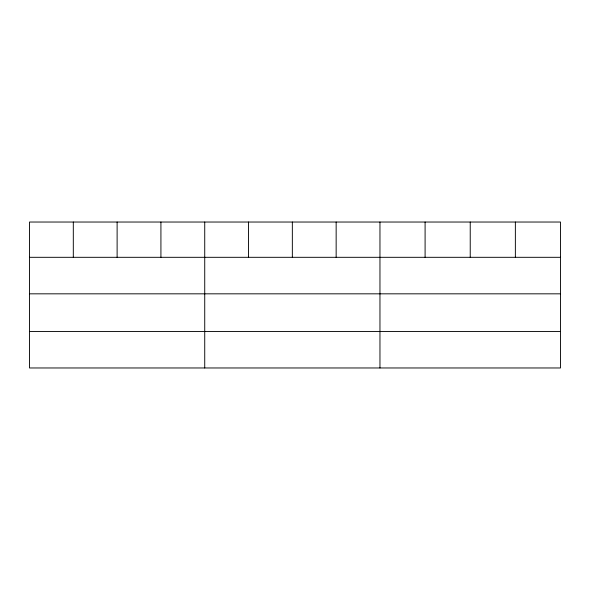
<?xml version="1.0" encoding="UTF-8"?>
<svg xmlns="http://www.w3.org/2000/svg" width="590" height="590" viewBox="0 0 590 590"><rect width="100%" height="100%" fill="white"/><g stroke="black" fill="none" stroke-linecap="round" stroke-linejoin="round"><path stroke-width="0.89" d="M560.5 293.827L560.5 222.032L29.5 222.032L29.5 367.968L560.5 367.968L560.5 293.827L29.5 293.827M29.5 257.314L560.5 257.314M29.5 331.455L560.5 331.455M515.365 222.032L515.365 257.314M470.23 222.032L470.23 257.314M425.095 222.032L425.095 257.314M379.96 222.032L379.96 367.968M336.153 222.032L336.153 257.314M292.345 222.032L292.345 257.314M248.538 222.032L248.538 257.314M204.73 222.032L204.73 367.968M160.923 222.032L160.923 257.314M117.115 222.032L117.115 257.314M73.308 222.032L73.308 257.314"/></g></svg>
